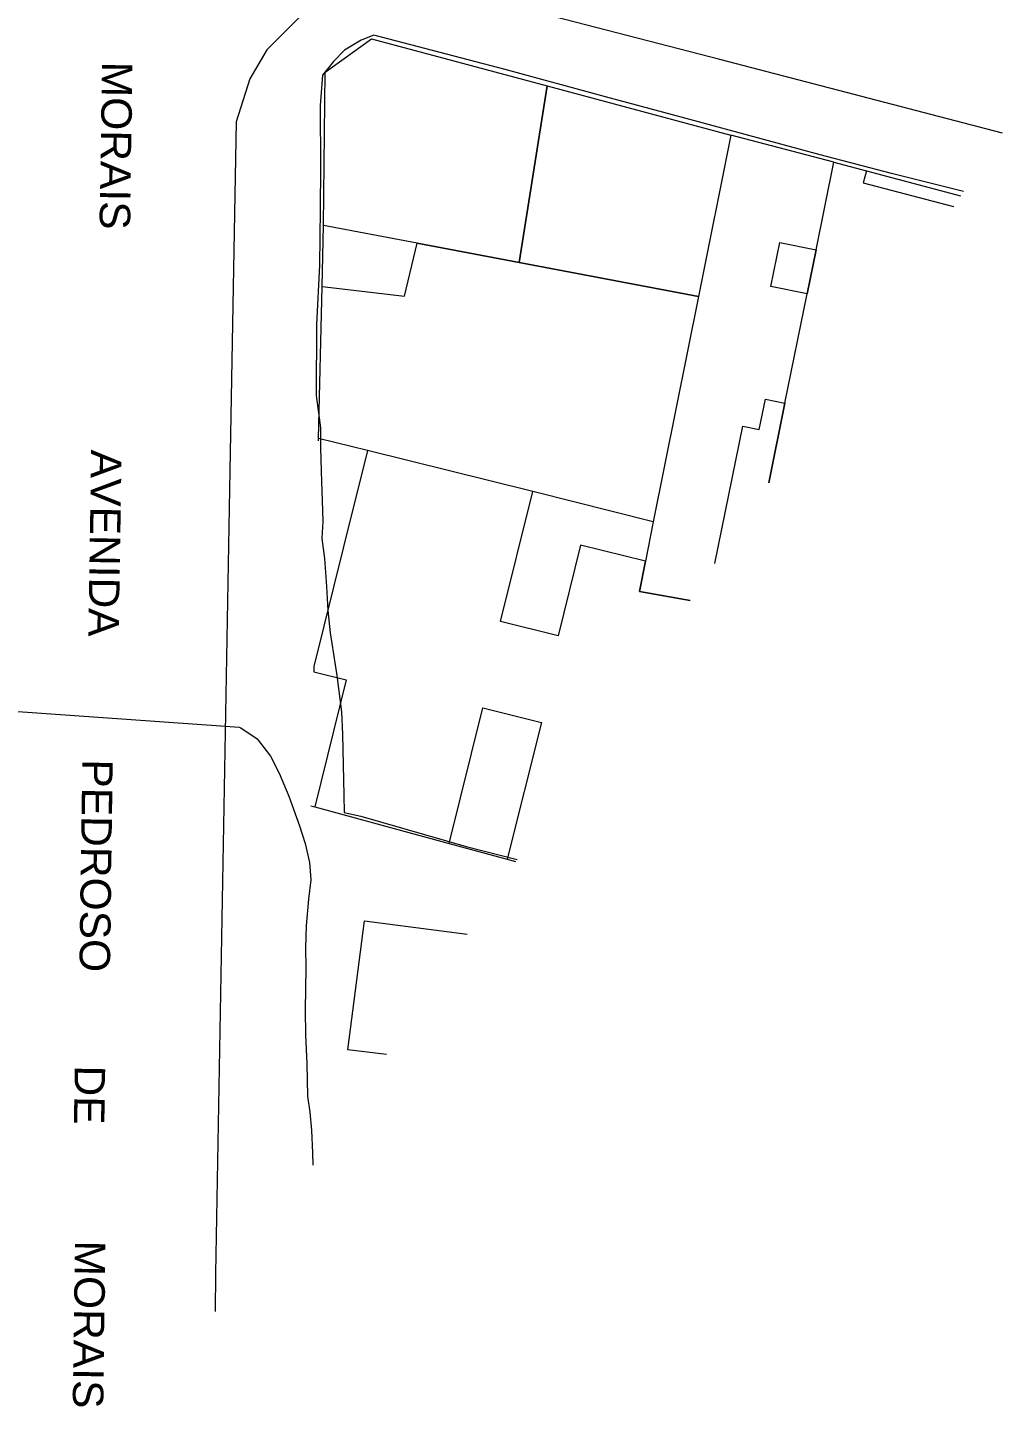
# Model space of a CAD drawing. Header units: metres. Extents: x 322294 to 7190115, y 7390841 to 10157759.
# Drawn here: x 323459.6 to 323523.6, y 7392797 to 7392887.5 of the extents above; entities that cross this region are included whole.
import ezdxf
from ezdxf.enums import TextEntityAlignment as Align

# ---------------------------------------------------------------- set-up
doc = ezdxf.new("R2010")
doc.units = ezdxf.units.M
for name, color, linetype, lineweight in [('100_SIST_VIARIO_MEIO_FIO', 1, 'Continuous', 18), ('160_P_SIMP_ASF_TOP', 7, 'Continuous', 18), ('206_MURO_E_MURO_ARRIMO', 7, 'Continuous', 18), ('214_PROJ_BEIRAL_EDIF', 10, 'Continuous', 18), ('600_CURVA_MESTRA', 14, 'Continuous', 18), ('604_CURVA_INTERM', 7, 'Continuous', 18)]:
    doc.layers.add(name, color=color, linetype=linetype, lineweight=lineweight)
doc.styles.add('Style-Arial', font='arial.ttf', dxfattribs={"height": 1.75})

msp = doc.modelspace()

# ---------------------------------------------------------------- linework, layer by layer
at = {"layer": '100_SIST_VIARIO_MEIO_FIO'}
msp.add_lwpolyline([(323523.597, 7392880.602), (323505.047, 7392885.422), (323494.285, 7392888.217), (323488.543, 7392889.689), (323485.667, 7392890.398), (323482.777, 7392890.463), (323479.962, 7392889.598), (323477.385, 7392888.146), (323475.309, 7392886.059), (323474.178, 7392884.15), (323473.291, 7392881.331), (323472.883, 7392858.432)], dxfattribs=at)
at = {"layer": '100_SIST_VIARIO_MEIO_FIO', "flags": 128}
msp.add_lwpolyline([(323472.883, 7392858.432), (323471.945, 7392805.757), (323471.904, 7392803.258)], dxfattribs=at)
at = {"layer": '206_MURO_E_MURO_ARRIMO'}
for p, q in [((323514.662, 7392878.121), (323520.848, 7392876.49)), ((323478.929, 7392870.523), (323479.019, 7392874.538)), ((323478.701, 7392860.408), (323478.704, 7392860.563))]:
    msp.add_line(p, q, dxfattribs=at)
at = {"layer": '206_MURO_E_MURO_ARRIMO', "flags": 128}
for points in [[(323478.195, 7392836.444), (323478.447, 7392836.375)], [(323487.274, 7392833.974), (323491.09, 7392832.936)]]:
    msp.add_lwpolyline(points, dxfattribs=at)
at = {"layer": '214_PROJ_BEIRAL_EDIF'}
for points in [[(323485.175, 7392873.371), (323479.019, 7392874.538), (323479.129, 7392884.605), (323482.172, 7392886.792), (323493.7, 7392883.702), (323491.88, 7392872.1)], [(323505.757, 7392880.47), (323503.635, 7392869.872), (323491.88, 7392872.1), (323493.7, 7392883.702)], [(323485.175, 7392873.371), (323491.88, 7392872.1), (323503.635, 7392869.872), (323500.677, 7392855.093), (323492.761, 7392857.064), (323481.916, 7392859.764), (323478.704, 7392860.563), (323478.929, 7392870.523), (323484.353, 7392869.889)], [(323511.362, 7392872.94), (323510.773, 7392870.041), (323508.388, 7392870.525), (323508.976, 7392873.424)]]:
    msp.add_lwpolyline(points, close=True, dxfattribs=at)
for points in [[(323511.362, 7392872.94), (323512.528, 7392878.684), (323505.757, 7392880.47), (323503.635, 7392869.872), (323500.677, 7392855.093), (323500.156, 7392852.493), (323499.762, 7392850.522), (323503.087, 7392849.915)], [(323509.319, 7392862.883), (323510.773, 7392870.041), (323511.362, 7392872.94), (323512.528, 7392878.684), (323514.662, 7392878.121), (323514.457, 7392877.343), (323520.376, 7392875.783)], [(323504.715, 7392852.352), (323506.545, 7392861.361), (323507.635, 7392861.14), (323508.041, 7392863.142), (323509.319, 7392862.883), (323510.773, 7392870.041), (323508.388, 7392870.525), (323508.976, 7392873.424), (323511.362, 7392872.94)], [(323504.715, 7392852.352), (323506.545, 7392861.361), (323507.635, 7392861.14), (323508.041, 7392863.142), (323509.319, 7392862.883)], [(323508.257, 7392857.651), (323509.319, 7392862.883)], [(323509.319, 7392862.883), (323508.257, 7392857.651)], [(323503.087, 7392849.915), (323499.762, 7392850.522), (323500.156, 7392852.493), (323495.902, 7392853.552), (323494.422, 7392847.61), (323490.641, 7392848.551), (323492.761, 7392857.064), (323481.916, 7392859.764), (323480.343, 7392853.447)]]:
    msp.add_lwpolyline(points, dxfattribs=at)
at = {"layer": '214_PROJ_BEIRAL_EDIF', "flags": 128}
for points in [[(323480.343, 7392853.447), (323478.388, 7392845.594), (323478.381, 7392845.247), (323480.523, 7392844.713), (323478.447, 7392836.375), (323487.274, 7392833.974), (323489.49, 7392842.876), (323493.327, 7392841.921), (323491.09, 7392832.936), (323491.639, 7392832.786)], [(323483.169, 7392820.113), (323480.625, 7392820.44), (323481.713, 7392828.898), (323488.46, 7392828.03)]]:
    msp.add_lwpolyline(points, dxfattribs=at)
at = {"layer": '600_CURVA_MESTRA', "elevation": 735}
msp.add_lwpolyline([(323521.033, 7392876.766), (323516.315, 7392877.943), (323511.636, 7392879.169), (323502.828, 7392881.564), (323497.541, 7392882.972), (323490.945, 7392884.763), (323482.319, 7392887.033), (323481.493, 7392886.689), (323480.406, 7392886.041), (323479.686, 7392885.303), (323478.964, 7392884.406), (323478.812, 7392882.412), (323478.826, 7392878.341), (323478.813, 7392875.596), (323478.767, 7392871.932), (323478.568, 7392868.031), (323478.546, 7392863.386), (323478.818, 7392861.247), (323478.824, 7392859.915), (323478.891, 7392857.7), (323478.946, 7392856.507), (323478.976, 7392855.075), (323478.94, 7392854.384)], dxfattribs=at)
at = {"layer": '600_CURVA_MESTRA', "elevation": 735, "flags": 128}
msp.add_lwpolyline([(323478.94, 7392854.384), (323478.919, 7392853.984), (323479.089, 7392852.671), (323479.213, 7392850.832), (323479.3, 7392849.258), (323479.466, 7392847.791), (323479.895, 7392845.009), (323480.213, 7392842.622), (323480.272, 7392841.135), (323480.35, 7392837.148), (323480.388, 7392836.008), (323481.473, 7392835.773), (323487.102, 7392834.153), (323488.388, 7392833.78), (323491.731, 7392832.923)], dxfattribs=at)
at = {"layer": '604_CURVA_INTERM', "elevation": 734, "flags": 128}
msp.add_lwpolyline([(323456.463, 7392842.809), (323472.585, 7392841.677), (323473.493, 7392841.599), (323473.601, 7392841.574), (323474.669, 7392840.839), (323475.539, 7392839.714), (323476.117, 7392838.59), (323476.758, 7392837.081), (323477.454, 7392835.132), (323477.823, 7392833.977), (323478.108, 7392832.714), (323478.19, 7392831.595), (323478.044, 7392830.326), (323477.885, 7392828.561), (323477.849, 7392827.123), (323477.858, 7392825.82), (323477.814, 7392823.058), (323477.846, 7392821.388), (323477.921, 7392819.54), (323477.977, 7392817.39), (323478.135, 7392816.336), (323478.233, 7392815.154), (323478.313, 7392813.68), (323478.316, 7392812.852)], dxfattribs=at)

# ---------------------------------------------------------------- texts
at = {"layer": '160_P_SIMP_ASF_TOP', "style": 'Style-Arial'}
for s, rotation, p in [('MORAIS', 269.1335, (323465.487, 7392885.284)), ('AVENIDA', 269.1335, (323464.772, 7392859.811)), ('PEDROSO', 269.21485, (323464.191, 7392839.497)), ('DE', 269.08053, (323463.698, 7392819.403)), ('MORAIS', 269.21485, (323463.711, 7392807.912))]:
    msp.add_text(s, height=2, rotation=rotation, dxfattribs=at).set_placement(p, align=Align.MIDDLE_LEFT)

doc.saveas('drawing.dxf')
